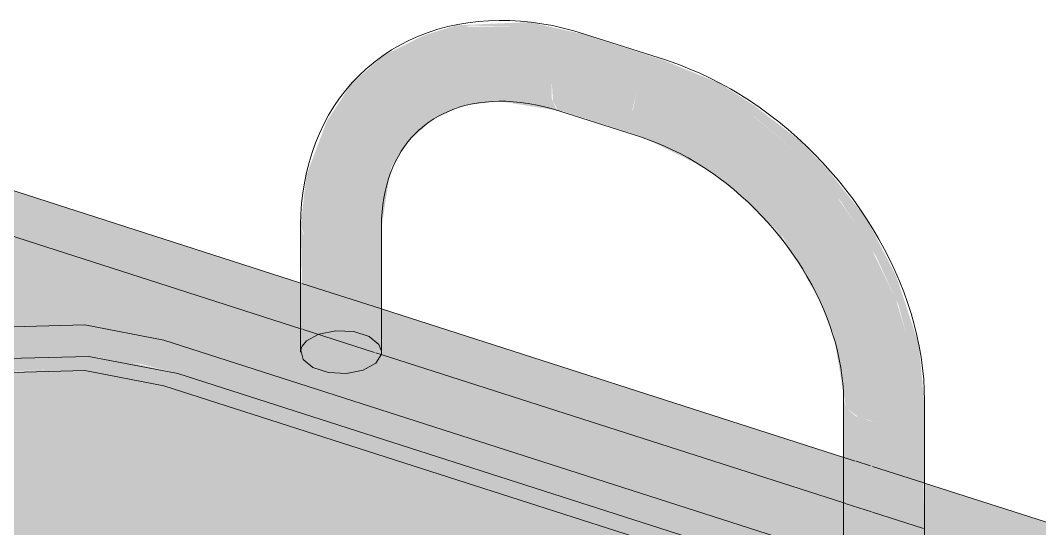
# Model space of a CAD drawing. Header units: metres. Extents: x 1.1 to 88.1, y -3.7 to 23.8.
# Drawn here: x 83.8408 to 84.0807, y 12.2869 to 12.4066 of the extents above; entities that cross this region are included whole.
import ezdxf

# ---------------------------------------------------------------- set-up
doc = ezdxf.new("R2010")
doc.units = ezdxf.units.M
doc.layers.add('P-SANR-FIXT', color=7, linetype='Continuous', lineweight=5)

# ---------------------------------------------------------------- blocks, each defined once
blk = doc.blocks.new('Cuba para Pia de Cozinha - Standard-2652003-3D_DT_02')
at = {"layer": 'P-SANR-FIXT', "true_color": 0x7f7f7f, "transparency": 33554598}
h = blk.add_hatch(color=8, dxfattribs=at)
h.paths.add_polyline_path([(-2.97103, 12.38582), (-2.9711, 12.38609), (-2.97015, 12.38625)])
h.paths.add_polyline_path([(-2.99655, 12.35298), (-2.99258, 12.35377), (-2.98964, 12.35539), (-2.98875, 12.36402), (-2.98582, 12.37231), (-2.9848, 12.37375), (-2.98155, 12.37853), (-2.97609, 12.38334), (-2.96999, 12.38612), (-2.96831, 12.38659), (-2.96052, 12.38753), (-2.94553, 12.38514), (-2.94724, 12.38586), (-2.94819, 12.38825), (-2.94819, 12.39184), (-2.94684, 12.3968), (-2.94553, 12.39966), (-2.9434, 12.40235), (-2.9556, 12.40508), (-2.96855, 12.40508), (-2.97815, 12.40309), (-2.98784, 12.39826), (-2.99541, 12.39158), (-3.00119, 12.38275), (-3.00596, 12.37004), (-3.00728, 12.35848), (-3.0065, 12.35606), (-3.0044, 12.35436), (-3.00077, 12.35319), (-2.99786, 12.35304)])
h = blk.add_hatch(color=8, dxfattribs=at)
h.paths.add_polyline_path([(-2.98964, 12.35539), (-2.98831, 12.35754), (-2.98612, 12.37174), (-2.98875, 12.36402), (-2.98957, 12.35606)])
h.paths.add_polyline_path([(-2.9434, 12.40235), (-2.94127, 12.40343), (-2.95351, 12.40618), (-2.97062, 12.4054), (-2.97815, 12.40309), (-2.96734, 12.40533), (-2.9556, 12.40508), (-2.94553, 12.40282)])
for points in [[(-2.92716, 12.37924), (-2.9282, 12.37975), (-2.92915, 12.38214), (-2.92912, 12.38586), (-2.9282, 12.3898), (-2.92591, 12.39428), (-2.92436, 12.39624), (-2.9434, 12.40235), (-2.94553, 12.39966), (-2.94724, 12.39591), (-2.94819, 12.39184), (-2.9479, 12.38753), (-2.94693, 12.38573), (-2.94553, 12.38514), (-2.92812, 12.37955)], [(-2.92436, 12.39624), (-2.92223, 12.39732), (-2.94127, 12.40343), (-2.9434, 12.40235), (-2.92649, 12.39692)], [(-2.8618, 12.31437), (-2.86048, 12.31651), (-2.8618, 12.33024), (-2.86657, 12.34479), (-2.8674, 12.34692), (-2.8741, 12.35988), (-2.88313, 12.37127), (-2.88961, 12.37812), (-2.90069, 12.38664), (-2.90888, 12.39186), (-2.92223, 12.39732), (-2.92436, 12.39624), (-2.91216, 12.39113), (-2.90042, 12.38385), (-2.88961, 12.37467), (-2.88013, 12.36394), (-2.87185, 12.35099), (-2.86657, 12.33954), (-2.86288, 12.32549), (-2.86201, 12.31651)], [(-2.97649, 12.38427), (-2.97015, 12.38625), (-2.9711, 12.38609), (-2.97609, 12.38441)], [(-2.98612, 12.37174), (-2.98467, 12.37439), (-2.98591, 12.37213)], [(-2.98964, 12.33903), (-2.98964, 12.35539), (-2.99258, 12.35377), (-2.99655, 12.35298), (-3.00144, 12.3534), (-3.0044, 12.35436), (-3.00673, 12.35624), (-3.00728, 12.35848), (-3.00704, 12.34461), (-2.99095, 12.33945)], [(-2.98831, 12.3386), (-2.98831, 12.35754), (-2.98964, 12.35539), (-2.98964, 12.33903), (-2.98883, 12.33877)], [(-3.10921, 12.31693), (-3.10792, 12.31784), (-3.09897, 12.32204), (-3.09002, 12.32488), (-3.07793, 12.327), (-3.06783, 12.32773), (-3.05501, 12.32715), (-3.0447, 12.32557), (-3.03948, 12.32425), (-3.03948, 12.33126), (-3.04848, 12.33354), (-3.05813, 12.33484), (-3.06808, 12.33511), (-3.07793, 12.33435), (-3.08732, 12.33257), (-3.09694, 12.32933), (-3.10326, 12.32629), (-3.10921, 12.32204), (-3.10921, 12.31783)], [(-2.87945, 12.27311), (-2.87945, 12.2799), (-3.03948, 12.33126), (-3.03948, 12.32425), (-3.03621, 12.32342), (-2.88544, 12.27503)], [(-3.10921, 12.31129), (-3.10326, 12.31555), (-3.09585, 12.31911), (-3.08649, 12.32198), (-3.07793, 12.3236), (-3.06808, 12.32437), (-3.05719, 12.32397), (-3.04633, 12.32225), (-3.03948, 12.32052), (-3.03621, 12.32342), (-3.04848, 12.32627), (-3.05813, 12.32747), (-3.06838, 12.32775), (-3.07994, 12.32679), (-3.09002, 12.32488), (-3.10014, 12.32159), (-3.10921, 12.31693), (-3.11465, 12.31304), (-3.1118, 12.31212)], [(-3.09505, 12.14969), (-3.08947, 12.15342), (-3.08227, 12.15625), (-3.07395, 12.15799), (-3.06308, 12.15837), (-3.05621, 12.15781), (-3.04801, 12.15591), (-3.03948, 12.32052), (-3.04848, 12.3228), (-3.05813, 12.3241), (-3.06838, 12.32434), (-3.07994, 12.32322), (-3.08732, 12.32182), (-3.09694, 12.31859), (-3.10326, 12.31555), (-3.10921, 12.31129), (-3.09537, 12.15342)], [(-2.87945, 12.26915), (-2.87945, 12.27311), (-3.03621, 12.32342), (-3.03948, 12.32052), (-2.89775, 12.27503)], [(-2.96844, 12.13037), (-2.94735, 12.14903), (-2.94717, 12.16497), (-2.94629, 12.16999), (-2.94046, 12.17515), (-2.93101, 12.17845), (-2.9198, 12.17923), (-2.91411, 12.17845), (-2.87945, 12.20912), (-2.87945, 12.26915), (-3.03948, 12.32052), (-3.04801, 12.15591), (-2.97149, 12.13135)], [(-2.8618, 12.298), (-2.8618, 12.31437), (-2.86474, 12.31274), (-2.86872, 12.31195), (-2.87294, 12.31216), (-2.87657, 12.31333), (-2.87889, 12.31522), (-2.87945, 12.31746), (-2.87945, 12.30366), (-2.8621, 12.2981)], [(-2.86048, 12.29758), (-2.86048, 12.31651), (-2.8618, 12.31437), (-2.8618, 12.298), (-2.86063, 12.29763)]]:
    blk.add_hatch(color=8, dxfattribs=at).paths.add_polyline_path(points)
h = blk.add_hatch(color=8, dxfattribs=at)
h.paths.add_polyline_path([(-2.86872, 12.31195), (-2.86474, 12.31274), (-2.8618, 12.31437), (-2.86301, 12.32681), (-2.86716, 12.34083), (-2.87336, 12.35363), (-2.88082, 12.36472), (-2.88961, 12.37467), (-2.90069, 12.38402), (-2.91216, 12.39113), (-2.92436, 12.39624), (-2.92649, 12.39355), (-2.9282, 12.3898), (-2.92915, 12.38514), (-2.92915, 12.38214), (-2.9282, 12.37975), (-2.92343, 12.37742), (-2.91187, 12.37177), (-2.9031, 12.36502), (-2.89385, 12.35562), (-2.89021, 12.34945), (-2.88528, 12.34095), (-2.88186, 12.3327), (-2.87889, 12.31522), (-2.87601, 12.31315), (-2.87266, 12.31215), (-2.87125, 12.31208)])
h.paths.add_polyline_path([(-2.89136, 12.3514), (-2.89429, 12.35606), (-2.89539, 12.35683), (-2.89139, 12.35143)])
h = blk.add_hatch(color=8, dxfattribs=at)
h.paths.add_polyline_path([(-3.26682, 12.1437), (-3.26661, 12.17064), (-3.26625, 12.1744), (-3.2635, 12.18019), (-3.26002, 12.18409), (-3.25997, 12.18464), (-3.25753, 12.18979), (-3.25325, 12.19458), (-3.10921, 12.32204), (-3.10326, 12.32629), (-3.09585, 12.32986), (-3.08732, 12.33257), (-3.07793, 12.33435), (-3.06808, 12.33511), (-3.05813, 12.33484), (-3.04848, 12.33354), (-3.03621, 12.33021), (-2.87945, 12.2799), (-2.87945, 12.30366), (-2.98831, 12.3386), (-2.98852, 12.32766), (-2.98964, 12.32584), (-2.99258, 12.32421), (-2.99655, 12.32343), (-3.00077, 12.32364), (-3.0044, 12.3248), (-3.00673, 12.32669), (-3.00728, 12.32893), (-3.00728, 12.34469), (-3.09587, 12.3731), (-3.33162, 12.16449), (-3.29157, 12.15164)])
h.paths.add_polyline_path([(-2.79215, 12.22931), (-2.75386, 12.26336), (-2.86048, 12.29758), (-2.86048, 12.27353), (-2.855, 12.27111), (-2.8496, 12.26792), (-2.84409, 12.26275), (-2.84201, 12.25963), (-2.84117, 12.26301), (-2.8356, 12.26792), (-2.82617, 12.27121), (-2.81417, 12.27186), (-2.80423, 12.27012), (-2.79609, 12.26594), (-2.79215, 12.25995), (-2.79215, 12.23787)])
h = blk.add_hatch(color=8, dxfattribs=at)
h.paths.add_polyline_path([(-2.83338, 12.19283), (-2.79215, 12.22931), (-2.79215, 12.26029), (-2.79609, 12.26594), (-2.80423, 12.27012), (-2.81497, 12.272), (-2.82617, 12.27121), (-2.83563, 12.26791), (-2.84146, 12.26275), (-2.84201, 12.25963), (-2.84117, 12.25836), (-2.84023, 12.25538), (-2.83812, 12.25311), (-2.83483, 12.24781), (-2.83338, 12.24236), (-2.83338, 12.20319)])
h.paths.add_polyline_path([(-2.86048, 12.27353), (-2.86063, 12.29763), (-2.87945, 12.30366), (-2.87945, 12.2799), (-2.86083, 12.27367)])
h.paths.add_polyline_path([(-2.99655, 12.32343), (-2.99258, 12.32421), (-2.98964, 12.32584), (-2.98831, 12.32799), (-2.98831, 12.3386), (-3.00728, 12.34469), (-3.00728, 12.32893), (-3.00673, 12.32669), (-3.0044, 12.3248), (-3.00077, 12.32364)])
at = {"layer": 'P-SANR-FIXT'}
for p, q in [((-2.92145, 12.39725), (-2.94049, 12.40336)), ((-2.94631, 12.38522), (-2.92727, 12.37911)), ((-3.00728, 12.34469), (-3.09585, 12.37312)), ((-3.00732, 12.35801), (-3.00732, 12.32846)), ((-2.98827, 12.32846), (-2.98827, 12.35801)), ((-2.87945, 12.30366), (-2.98831, 12.3386)), ((-3.03948, 12.33126), (-2.87945, 12.2799)), ((-2.87945, 12.26915), (-3.03948, 12.32052)), ((-2.87945, 12.26915), (-3.03948, 12.32052)), ((-2.87949, 12.31699), (-2.87949, 12.15848)), ((-2.86044, 12.15848), (-2.86044, 12.31699)), ((-2.70607, 12.24802), (-2.86048, 12.29758))]:
    blk.add_line(p, q, dxfattribs=at)
at = {"layer": 'P-SANR-FIXT', "color": 251, "true_color": 0x525252}
for p, q in [((-3.09585, 12.36237), (-3.00728, 12.33394)), ((-2.98831, 12.3386), (-3.00704, 12.34461)), ((-3.00695, 12.32984), (-3.00596, 12.33108)), ((-2.99119, 12.33212), (-2.98887, 12.33023)), ((-3.00728, 12.32893), (-3.007, 12.32975)), ((-2.98887, 12.33023), (-2.98829, 12.32867)), ((-2.98838, 12.32788), (-2.87945, 12.29292)), ((-3.03621, 12.32342), (-2.87945, 12.27311)), ((-2.87893, 12.3035), (-2.87945, 12.30366)), ((-2.87673, 12.30279), (-2.87889, 12.30349)), ((-2.87318, 12.30165), (-2.87657, 12.30274)), ((-2.86063, 12.29763), (-2.87266, 12.30149))]:
    blk.add_line(p, q, dxfattribs=at)
at = {"layer": 'P-SANR-FIXT', "color": 8, "true_color": 0x6f6f6f}
for p, q in [((-3.00728, 12.33394), (-3.00685, 12.33381)), ((-3.00673, 12.33377), (-2.9899, 12.32837)), ((-2.98964, 12.32828), (-2.98838, 12.32788)), ((-2.87945, 12.29292), (-2.87897, 12.29277)), ((-2.87889, 12.29274), (-2.87294, 12.29083)), ((-2.87266, 12.29074), (-2.86072, 12.28691))]:
    blk.add_line(p, q, dxfattribs=at)
at = {"layer": 'P-SANR-FIXT'}
for points in [[(-2.94049, 12.40336, 0), (-2.94299, 12.40411, 0), (-2.94551, 12.40477, 0), (-2.94803, 12.40533, 0), (-2.95055, 12.40578, 0), (-2.95306, 12.40614, 0), (-2.95558, 12.40639, 0), (-2.95808, 12.40654, 0), (-2.96057, 12.40657, 0), (-2.96305, 12.4065, 0), (-2.9655, 12.40632, 0), (-2.96793, 12.40603, 0), (-2.97033, 12.40563, 0), (-2.97269, 12.40511, 0), (-2.97502, 12.40448, 0), (-2.9773, 12.40373, 0), (-2.97953, 12.40288, 0), (-2.98171, 12.40191, 0), (-2.98383, 12.40082, 0), (-2.98588, 12.39963, 0), (-2.98786, 12.39833, 0), (-2.98977, 12.39692, 0), (-2.99159, 12.39542, 0), (-2.99179, 12.39524, 0)], [(-2.99179, 12.39524, 0), (-2.99352, 12.39363, 0), (-2.99516, 12.39192, 0), (-2.9967, 12.39012, 0), (-2.99814, 12.38823, 0), (-2.99949, 12.38627, 0), (-3.00073, 12.38423, 0), (-3.00186, 12.38213, 0), (-3.00289, 12.37996, 0), (-3.00381, 12.37774, 0), (-3.00463, 12.37546, 0), (-3.00533, 12.37313, 0), (-3.00593, 12.37076, 0), (-3.00642, 12.36835, 0), (-3.0068, 12.36591, 0), (-3.00708, 12.36343, 0), (-3.00725, 12.36093, 0), (-3.00732, 12.35841, 0), (-3.00732, 12.35801, 0)], [(-2.86044, 12.31699, 0), (-2.86049, 12.31953, 0), (-2.86064, 12.32209, 0), (-2.86089, 12.32465, 0), (-2.86125, 12.32723, 0), (-2.86169, 12.32981, 0), (-2.86224, 12.33239, 0), (-2.86288, 12.33497, 0), (-2.86361, 12.33754, 0), (-2.86443, 12.3401, 0), (-2.86534, 12.34264, 0), (-2.86634, 12.34517, 0), (-2.86743, 12.34769, 0), (-2.8686, 12.35017, 0), (-2.86985, 12.35264, 0), (-2.87118, 12.35507, 0), (-2.87259, 12.35747, 0), (-2.87407, 12.35984, 0), (-2.87563, 12.36216, 0), (-2.87726, 12.36445, 0), (-2.87895, 12.36669, 0), (-2.88072, 12.36888, 0), (-2.88255, 12.37102, 0), (-2.88444, 12.37311, 0), (-2.88639, 12.37514, 0), (-2.88839, 12.37711, 0), (-2.89045, 12.37902, 0), (-2.89256, 12.38087, 0), (-2.89471, 12.38264, 0), (-2.89692, 12.38435, 0), (-2.89916, 12.38598, 0), (-2.90144, 12.38754, 0), (-2.90376, 12.38902, 0), (-2.90612, 12.39042, 0), (-2.9085, 12.39174, 0), (-2.91091, 12.39298, 0), (-2.91335, 12.39412, 0), (-2.91581, 12.39518, 0), (-2.91828, 12.39615, 0), (-2.92077, 12.39703, 0), (-2.92145, 12.39725, 0)], [(-2.97917, 12.38098, 0), (-2.97816, 12.38182, 0), (-2.9771, 12.38261, 0), (-2.97599, 12.38335, 0), (-2.97484, 12.38403, 0), (-2.97363, 12.38465, 0), (-2.97238, 12.38522, 0), (-2.97108, 12.38573, 0), (-2.96972, 12.38618, 0), (-2.96832, 12.38657, 0), (-2.96687, 12.38689, 0), (-2.96538, 12.38715, 0), (-2.96384, 12.38734, 0), (-2.96226, 12.38747, 0), (-2.96063, 12.38752, 0), (-2.95897, 12.38751, 0), (-2.95727, 12.38742, 0), (-2.95554, 12.38725, 0), (-2.95378, 12.38701, 0), (-2.952, 12.38669, 0), (-2.95019, 12.3863, 0), (-2.94836, 12.38583, 0), (-2.94652, 12.38528, 0), (-2.94631, 12.38522, 0)], [(-2.98827, 12.35801, 0), (-2.98824, 12.35976, 0), (-2.98813, 12.36146, 0), (-2.98796, 12.36312, 0), (-2.98771, 12.36473, 0), (-2.98741, 12.36629, 0), (-2.98704, 12.36781, 0), (-2.98661, 12.36927, 0), (-2.98612, 12.37068, 0), (-2.98557, 12.37203, 0), (-2.98497, 12.37332, 0), (-2.98431, 12.37456, 0), (-2.98361, 12.37575, 0), (-2.98285, 12.37688, 0), (-2.98204, 12.37795, 0), (-2.98118, 12.37897, 0), (-2.98028, 12.37993, 0), (-2.97932, 12.38084, 0), (-2.97917, 12.38098, 0)], [(-2.92727, 12.37911, 0), (-2.92541, 12.37847, 0), (-2.92355, 12.37777, 0), (-2.92168, 12.37698, 0), (-2.91982, 12.37612, 0), (-2.91795, 12.37519, 0), (-2.9161, 12.37418, 0), (-2.91426, 12.37311, 0), (-2.91243, 12.37196, 0), (-2.91062, 12.37075, 0), (-2.90884, 12.36947, 0), (-2.90708, 12.36813, 0), (-2.90535, 12.36673, 0), (-2.90365, 12.36527, 0), (-2.90199, 12.36376, 0), (-2.90037, 12.36219, 0), (-2.89879, 12.36057, 0), (-2.89726, 12.3589, 0), (-2.89578, 12.35719, 0), (-2.89434, 12.35544, 0), (-2.89297, 12.35365, 0), (-2.89165, 12.35183, 0), (-2.89038, 12.34998, 0), (-2.88918, 12.3481, 0), (-2.88805, 12.3462, 0), (-2.88697, 12.34427, 0), (-2.88597, 12.34233, 0), (-2.88503, 12.34038, 0), (-2.88417, 12.33843, 0), (-2.88337, 12.33646, 0), (-2.88265, 12.3345, 0), (-2.882, 12.33254, 0), (-2.88143, 12.33059, 0), (-2.88093, 12.32865, 0), (-2.8805, 12.32672, 0), (-2.88015, 12.32482, 0), (-2.87988, 12.32294, 0), (-2.87967, 12.32108, 0), (-2.87955, 12.31925, 0), (-2.87949, 12.31746, 0), (-2.87949, 12.31699, 0)], [(-3.10921, 12.32204, 0), (-3.09587, 12.32985, 0), (-3.07793, 12.33435, 0), (-3.05813, 12.33484, 0), (-3.03948, 12.33126, 0)], [(-2.98964, 12.32584, 0), (-2.99258, 12.32421, 0), (-2.99655, 12.32343, 0), (-3.00077, 12.32364, 0), (-3.0044, 12.3248, 0), (-3.00673, 12.32669, 0), (-3.00728, 12.32893, 0)], [(-2.98827, 12.32845, 0), (-2.98831, 12.32799, 0), (-2.98964, 12.32584, 0)], [(-3.03948, 12.32052, 0), (-3.05813, 12.3241, 0), (-3.07793, 12.3236, 0), (-3.09587, 12.3191, 0), (-3.10921, 12.31129, 0)], [(-3.03948, 12.32052, 0), (-3.05813, 12.3241, 0), (-3.07793, 12.3236, 0), (-3.09587, 12.3191, 0), (-3.10921, 12.31129, 0)]]:
    blk.add_polyline3d(points, dxfattribs=at)
at = {"layer": 'P-SANR-FIXT', "color": 251, "true_color": 0x525252}
for points in [[(-3.00596, 12.33108, 0), (-3.00302, 12.3327, 0), (-2.99904, 12.33349, 0), (-2.99482, 12.33328, 0), (-2.99119, 12.33212, 0)], [(-3.11465, 12.31304, 0), (-3.09964, 12.32183, 0), (-3.07946, 12.32688, 0), (-3.05719, 12.32744, 0), (-3.03621, 12.32342, 0)]]:
    blk.add_polyline3d(points, dxfattribs=at)

msp = doc.modelspace()

# ---------------------------------------------------------------- block references
at = {"layer": 'P-SANR-FIXT', "color": 8, "true_color": 0x6f6f6f}
msp.add_blockref('Cuba para Pia de Cozinha - Standard-2652003-3D_DT_02', (86.91404, 0), dxfattribs=at)

doc.saveas('drawing.dxf')
